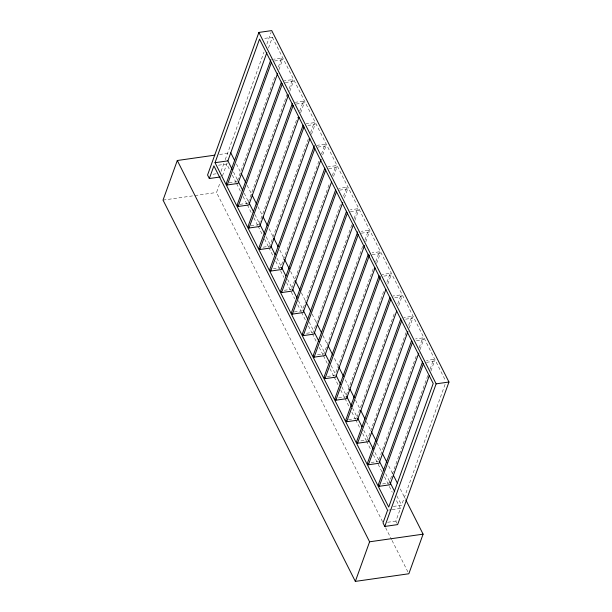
<?xml version="1.0" encoding="UTF-8"?>
<svg xmlns="http://www.w3.org/2000/svg" width="612" height="612" viewBox="0 0 612 612"><rect width="100%" height="100%" fill="white"/><g stroke="black" fill="none" stroke-linecap="round" stroke-linejoin="round"><path stroke-width="0.46" stroke-dasharray="3.06 2.29" d="M221.039 171.398L223.946 163.328M225.239 159.74L263.986 52.119M266.886 44.049L271.085 32.39M382.592 521.738L216.533 192.474L220.335 181.917M222.47 175.858L227.312 162.555M268.492 48.027L272.363 37.286L264.109 38.464M237.433 180.777L275.477 75.108M278.376 67.052L281.604 58.094L273.579 59.242M278.942 69.707L282.492 59.854L281.604 58.094M248.288 202.304L287.303 93.95M289.231 88.572L292.459 79.621L284.435 80.769M289.797 91.226L293.347 81.381L292.459 79.621M259.144 223.824L297.508 117.267M299.765 110.994L303.315 101.148L295.29 102.288M300.653 112.753L304.202 102.9L303.315 101.148M308.364 138.786L269.678 246.246L262.548 247.263M310.621 132.521L314.17 122.668L306.145 123.815M311.508 134.28L315.058 124.427L314.17 122.668M318.898 161.208L280.533 267.773L273.403 268.79M321.476 154.04L325.026 144.195L317.001 145.342M322.685 154.905L325.913 145.954L325.026 144.195M291.71 288.397L329.753 182.736M332.331 175.567L335.881 165.714L327.856 166.862M333.54 176.432L336.768 167.474L335.881 165.714M303.215 308.134L340.93 203.36M343.516 196.2L346.736 187.241L338.711 188.389M344.395 197.951L347.624 189.001L346.736 187.241M351.793 224.887L313.099 332.347L305.074 333.486M354.05 218.614L357.592 208.768L350.462 209.786M354.929 220.374L358.479 210.52L357.592 208.768M362.648 246.407L323.955 353.866L316.825 354.883M364.905 240.141L368.447 230.288L361.317 231.305M365.785 241.901L369.334 232.047L368.447 230.288M373.175 268.829L334.81 375.393L326.785 376.541M375.76 261.668L379.302 251.815L372.173 252.833M376.64 263.42L380.19 253.575L379.302 251.815M346.315 395.123L384.03 290.356M386.937 282.293L390.158 273.342L382.133 274.482M387.824 284.052L391.045 275.094L390.158 273.342M356.85 417.545L394.893 311.875M397.792 303.82L401.013 294.862L392.988 296.009M398.68 305.579L401.9 296.621L401.013 294.862M406.07 332.507L367.384 439.967L359.351 441.114M408.648 325.347L411.868 316.389L403.844 317.536M409.214 327.994L412.756 318.148L411.868 316.389M378.882 459.696L416.925 354.034M419.182 347.761L422.724 337.916L415.594 338.933M420.069 349.521L423.611 339.668L422.724 337.916M427.78 375.554L389.094 483.013L381.957 484.031M430.037 369.288L433.579 359.435L426.449 360.453M430.924 371.048L434.466 361.195L433.579 359.435M396.92 523.199L395.857 521.095L400.424 508.419L396.125 499.897M393.309 506.43L401.564 505.252L445.085 384.359M274.467 61.001L282.492 59.854M285.322 82.521L293.347 81.381M296.177 104.048L304.202 102.9M307.92 125.445L315.058 124.427M219.532 154.476L229.86 153M317.888 147.094L325.913 145.954M218.476 165.209L226.731 164.031L229.745 169.998M213.06 174.236L216.725 173.709M229.087 182.82L237.112 181.672M328.743 168.621L336.768 167.474M163.037 200.109L194.012 195.695M194.945 195.557L216.533 192.474M239.942 204.339L247.967 203.199M339.599 190.141L347.624 189.001M250.798 225.866L258.822 224.719M350.454 211.668L358.479 210.52M361.31 233.195L369.334 232.047M372.165 254.714L380.19 253.575M284.259 290.31L291.388 289.292M383.915 276.111L391.045 275.094M294.219 311.967L302.244 310.82M394.771 297.639L401.9 296.621M405.626 319.166L412.756 318.148M416.481 340.685L423.611 339.668M426.442 362.342L434.466 361.195M338.535 397.938L345.665 396.92M348.496 419.587L356.521 418.44M371.102 462.511L378.239 461.486M388.498 510.117L391.252 509.727M392.17 509.597L400.424 508.419M387.603 522.273L395.857 521.095M272.363 37.286L445.62 380.825M236.385 163.955L240.692 172.492M247.141 185.283L251.876 194.67M257.897 206.611L262.204 215.141M269.081 228.789L272.952 236.462M279.837 250.109L283.708 257.79M290.593 271.437L294.464 279.11M301.349 292.758L306.084 302.144M312.105 314.086L316.832 323.473M322.861 335.414L327.588 344.793M334.473 358.441L337.916 365.265M345.229 379.769L349.1 387.442M355.557 400.24L360.284 409.619M366.313 421.561L371.04 430.947M377.061 442.889L381.796 452.268M388.681 465.916L392.552 473.596M400.294 488.95L405.458 499.185M233.463 171.941L237.762 180.464M244.211 193.254L248.51 201.776M254.959 214.567L259.258 223.089M266.136 236.729L270.007 244.402M276.884 258.042L281.183 266.564M287.632 279.347L292.36 288.726M298.381 300.66L302.68 309.182M309.129 321.973L313.857 331.352M320.305 344.135L324.176 351.808M331.054 365.448L335.353 373.97M341.802 386.761L346.101 395.283M352.55 408.074L357.278 417.445M363.727 430.236L368.026 438.758M374.904 452.398L378.774 460.071M385.652 473.711L389.523 481.384M396.836 495.873L401.564 505.252M232.323 175.109L236.194 182.781M236.622 183.631L240.493 191.304M243.071 196.421L246.942 204.094M247.37 204.944L251.67 213.473M253.819 217.734L257.69 225.407M258.119 226.256L262.418 234.778M264.568 239.047L268.438 246.713M268.867 247.569L273.166 256.091M275.744 261.209L283.914 277.404M286.493 282.522L294.663 298.717M297.669 304.684L301.112 311.5M301.54 312.357L305.839 320.879M308.417 325.997L311.86 332.813M312.288 333.662L316.588 342.192M319.166 347.302L323.037 354.975M323.465 355.832L327.336 363.505M329.914 368.615L333.785 376.288M334.213 377.137L338.084 384.81M340.662 389.928L344.533 397.601M344.961 398.45L349.261 406.98M351.839 412.09L355.281 418.914M355.71 419.763L360.009 428.285M362.587 433.403L366.03 440.219M366.458 441.076L371.186 450.455M373.335 454.716L381.934 471.76M384.512 476.878L392.254 492.224M385.606 527.705L391.626 539.646M392.055 540.503L407.974 572.059"/><path stroke-width="0.92" d="M214.843 155.15L177.296 160.505L163.037 200.109L355.335 581.4L408.839 573.765L423.099 534.161L405.886 500.042M209.327 178.536L213.894 165.86L387.58 510.247L383.02 522.923L384.787 526.442L397.632 524.606L448.963 382.018L271.728 30.6L258.891 32.428L207.56 175.017L209.327 178.536L220.335 176.967M215.034 162.693L259.526 39.114L433.212 383.502L388.719 507.08L215.034 162.693L227.871 160.857L266.886 52.51M270.902 59.624L226.409 183.202L227.297 184.954L237.999 183.432L277.657 73.287M227.297 184.954L271.468 62.279M281.436 82.046L237.265 204.722L238.152 206.481L248.855 204.951L288.512 94.806M238.152 206.481L282.323 83.798M292.291 103.566L248.12 226.249L249.007 228.008L259.71 226.478L299.038 117.229M249.007 228.008L293.179 105.325M303.147 125.093L258.975 247.776L259.863 249.528L270.565 248.005L309.901 138.756M259.863 249.528L304.034 126.845M314.323 145.717L269.838 269.295L270.718 271.055L281.421 269.525L321.078 159.38M270.718 271.055L314.889 148.372M324.857 168.139L280.694 290.822L281.574 292.582L292.276 291.052L331.612 181.802M281.574 292.582L325.745 169.899M335.713 189.666L291.549 312.342L292.429 314.101L303.131 312.579L342.789 202.434M292.429 314.101L336.6 191.418M346.568 211.186L302.405 333.869L303.284 335.628L313.987 334.098L353.323 224.849M303.284 335.628L347.455 212.945M357.745 231.818L313.26 355.396L314.14 357.148L324.842 355.626L364.5 245.481M314.14 357.148L358.311 234.472M368.279 254.24L324.115 376.916L325.003 378.675L335.697 377.153L375.034 267.903M325.003 378.675L369.487 255.097M379.134 275.76L334.971 398.443L335.858 400.202L346.553 398.672L385.889 289.422M335.858 400.202L380.343 276.624M389.989 297.287L345.826 419.97L346.713 421.722L357.408 420.199L396.744 310.95M346.713 421.722L390.877 299.046M400.845 318.814L356.681 441.489L357.569 443.249L368.263 441.726L407.921 331.582M357.569 443.249L401.732 320.566M411.7 340.333L367.537 463.016L368.424 464.776L379.119 463.246L418.776 353.101M368.424 464.776L412.587 342.093M422.555 361.86L378.392 484.543L379.279 486.295L389.974 484.773L429.31 375.523M379.279 486.295L423.443 363.62M355.335 581.4L369.594 541.796L177.296 160.505M384.787 526.442L436.127 383.854L258.891 32.428M436.127 383.854L448.963 382.018M369.594 541.796L423.099 534.161M230.793 152.87L234.671 160.543M241.12 173.341L245.856 182.728M251.876 194.67L256.612 204.048M263.061 216.847L267.36 225.377M273.816 238.167L278.116 246.697M284.572 259.496L289.3 268.875M295.328 280.816L300.056 290.203M306.513 302.994L310.812 311.523M317.268 324.322L321.568 332.852M328.024 345.65L332.752 355.029M338.773 366.971L343.508 376.357M349.965 389.148L354.264 397.678M360.713 410.476L365.02 419.006M371.469 431.797L376.204 441.183M382.225 453.125L386.96 462.504M393.409 475.302L397.28 482.983M227.871 160.857L232.17 169.386M238.19 181.32L242.49 189.842M248.939 202.633L253.666 212.004M259.687 223.938L264.843 234.167M270.864 246.108L275.163 254.63M281.612 267.413L285.911 275.943M292.788 289.583L297.088 298.105M303.108 310.039L307.836 319.418M314.285 332.201L319.02 341.58M325.469 354.363L329.769 362.893M336.218 375.676L340.517 384.198M346.53 396.14L351.693 406.368M357.714 418.302L362.013 426.824M368.891 440.464L373.19 448.986M379.203 460.92L383.938 470.299M389.951 482.233L394.686 491.612"/></g></svg>
